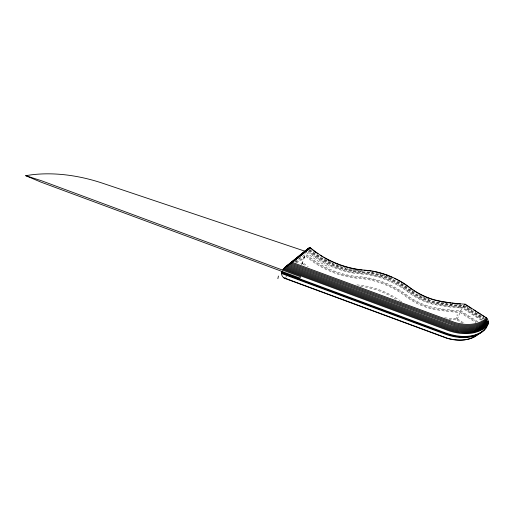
<?xml version="1.0" encoding="UTF-8"?>
<svg xmlns="http://www.w3.org/2000/svg" width="514" height="514" viewBox="0 0 514 514"><rect width="100%" height="100%" fill="white"/><g stroke="black" fill="none" stroke-linecap="round" stroke-linejoin="round"><path stroke-width="0.39" stroke-dasharray="2.57 1.93" d="M301.133 264.639L302.38 263.631L302.573 262.41L303.915 263.509A64.623 42.816 27.2 0 0 308.22 266.824M296.43 262.937L304.018 258.497L305.322 253.601M302.38 263.631L304.41 254.905L295.736 261.941M456.503 317.215L456.239 318.532M304.018 258.497L305.027 254.269M456.946 315.294L457.107 314.671L457.813 315.551M448.696 319.284A158.389 104.952 27.2 0 0 456.014 319.875L457.03 319.933L460.73 310.797L464.091 305.098L472.726 310.617M294.965 261.934L301.679 256.492M300.741 263.894L302.573 262.41M284.981 277.74L286.844 276.224M295.723 262.429L304.693 257.186M459.908 307.88L462.17 308.002L481.335 320.261M356.954 284.891L360.706 285.251A60.729 40.24 27.2 0 1 397.168 298.762L399.757 300.517M475.379 312.319L484.676 318.262M463.795 305.457L484.22 318.519M463.493 305.869L483.584 318.725M463.178 306.331L483.012 319.021M462.851 306.839L482.235 319.245M482.068 319.907L462.516 307.398L460.3 307.276A154.913 102.652 27.2 0 1 433.713 303.729A47.841 31.701 27.2 0 1 406.696 290.185A63.672 42.187 27.2 0 0 361.181 273.319A66.274 43.915 27.2 0 1 332.841 266.355A61.686 40.876 27.2 0 1 308.439 251.23M477.917 321.79L460.73 310.797L458.475 310.674A154.772 102.556 27.2 0 1 431.914 307.128A47.718 31.624 27.2 0 1 404.961 293.616A63.8 42.276 27.2 0 0 359.357 276.718A66.145 43.831 27.2 0 1 331.074 269.76A61.558 40.792 27.2 0 1 306.723 254.674M476.542 321.937L460.364 311.587L458.147 311.465A154.913 102.652 27.2 0 1 431.561 307.918A47.841 31.701 27.2 0 1 404.544 294.368A63.672 42.187 27.2 0 0 359.029 277.509A66.274 43.915 27.2 0 1 330.688 270.537A61.686 40.876 27.2 0 1 306.286 255.419M459.991 312.409L476.035 322.676M457.383 318.924L464.097 323.216M457.03 319.933L462.388 323.364M400.4 300.953L401.826 302.071M302.367 263.56L303.286 264.337A65.207 43.208 27.2 0 0 305.425 266.034M306.344 252.201L307.494 253.235A61.468 40.728 27.2 0 0 329.403 267.254M456.175 318.86A157.798 104.56 27.2 0 1 444.591 317.787M461.945 305.361A156.102 103.436 27.2 0 1 459.548 305.194M457.152 305.001A156.102 103.436 27.2 0 1 435.14 301.776A48.952 32.433 27.2 0 1 409.491 289.485L407.557 287.968A62.618 41.493 27.2 0 0 366.604 271.765M457.839 312.294A155.119 102.787 27.2 0 1 431.214 308.741A48.059 31.842 27.2 0 1 406.047 296.668L404.094 295.145A63.485 42.071 27.2 0 0 358.714 278.337A66.447 44.031 27.2 0 1 330.296 271.347A61.873 40.998 27.2 0 1 305.824 256.178M459.914 307.88A154.772 102.556 27.2 0 1 433.353 304.333A47.718 31.624 27.2 0 1 406.401 290.815A63.8 42.276 27.2 0 0 360.796 273.917A66.145 43.831 27.2 0 1 332.513 266.965A61.558 40.792 27.2 0 1 308.162 251.873M460.698 306.723A155.119 102.787 27.2 0 1 434.073 303.17A48.059 31.842 27.2 0 1 408.906 291.104L406.959 289.581A63.485 42.071 27.2 0 0 361.573 272.767A66.447 44.031 27.2 0 1 333.162 265.777A61.873 40.998 27.2 0 1 308.683 250.614M370.812 271.964A62.194 41.21 27.2 0 1 374.642 272.716M378.49 273.666A62.194 41.21 27.2 0 1 381.561 274.56M382.326 274.797A62.194 41.21 27.2 0 1 385.513 275.883M386.785 276.359A62.194 41.21 27.2 0 1 389.304 277.354M389.933 277.618A62.194 41.21 27.2 0 1 393.66 279.282M397.92 281.441A62.194 41.21 27.2 0 1 399.712 282.43M401.479 283.458A62.194 41.21 27.2 0 1 407.146 287.12M461.103 306.222A155.389 102.961 27.2 0 1 434.433 302.656A48.303 32.003 27.2 0 1 409.131 290.526L407.191 289.009A63.254 41.91 27.2 0 0 361.972 272.259A66.679 44.185 27.2 0 1 333.464 265.25A62.11 41.152 27.2 0 1 308.895 250.022M452.114 304.089A156.314 103.577 27.2 0 1 450.283 303.864M447.231 303.453A156.314 103.577 27.2 0 1 446.011 303.273M444.173 302.99A156.314 103.577 27.2 0 1 438.635 302.026M429.248 299.527A49.312 32.678 27.2 0 1 425.579 298.114M424.969 297.857A49.312 32.678 27.2 0 1 418.441 294.689M413.911 291.997A49.312 32.678 27.2 0 1 412.273 290.911M411.2 290.166A49.312 32.678 27.2 0 1 409.626 289.016M360.507 286.266A60.138 39.848 27.2 0 1 395.953 299.225M461.521 305.766A155.716 103.179 27.2 0 1 434.786 302.193A48.599 32.202 27.2 0 1 409.33 289.986L407.39 288.47A62.965 41.718 27.2 0 0 362.376 271.803A66.961 44.371 27.2 0 1 333.753 264.761A62.4 41.345 27.2 0 1 309.556 249.888M327.932 261.498A62.74 41.576 27.2 0 0 334.023 264.318A67.295 44.59 27.2 0 0 346.031 268.481M326.737 260.881A62.74 41.576 27.2 0 1 309.698 249.361M360.083 270.756A67.739 44.885 27.2 0 1 356.677 270.313M355.47 270.12A67.739 44.885 27.2 0 1 349.398 268.893M346.352 268.109A67.739 44.885 27.2 0 1 341.495 266.637M340.281 266.226A67.739 44.885 27.2 0 1 339.073 265.796M338.469 265.577A67.739 44.885 27.2 0 1 334.871 264.17M333.657 263.656A63.138 41.833 27.2 0 1 331.806 262.84M331.189 262.558A63.138 41.833 27.2 0 1 329.358 261.684M326.943 260.463A63.138 41.833 27.2 0 1 322.227 257.81M319.374 256.03A63.138 41.833 27.2 0 1 316.052 253.762M362.788 271.398A67.295 44.59 27.2 0 1 346.635 268.649"/><path stroke-width="0.77" d="M484.021 330.001C487.561 327.283 490.08 321.655 486.585 317.896L465.125 304.166L464.116 304.115A158.389 104.952 27.2 0 1 439.444 300.979L434.118 299.726A51.387 34.052 27.2 0 1 409.799 287.525L404.717 283.882A60.138 39.848 27.2 0 0 368.609 270.499L362.524 269.946A69.814 46.26 27.2 0 1 335.115 262.815A65.207 43.208 27.2 0 1 311.388 248.577L310.469 247.799L309.267 247.902L306.884 249.83M475.726 335.899A37.663 24.961 27.2 0 1 447.026 338.341L284.358 278.241C282.115 276.853 280.715 273.917 281.942 271.411M277.881 278.652L278.427 276.044M386.971 275.71L387.113 275.061M282.623 270.094L285.912 266.515L292.46 262.481L310.469 247.799M486.585 317.896L486.52 317.967A37.663 24.961 27.2 0 1 455.128 322.58L292.46 262.481M488.171 321.051L486.919 322.471A40.156 26.606 27.2 0 1 449.467 326.088L286.818 265.815M488.274 321.725L486.854 323.325A40.497 26.831 27.2 0 1 449.088 326.981L285.912 266.515M488.3 322.406L486.745 324.167A40.786 27.024 27.2 0 1 448.716 327.855L285.09 267.216L308.458 248.268M488.255 323.094L486.585 324.989A41.017 27.178 27.2 0 1 448.336 328.697L284.351 267.922L308.863 248.05M488.133 323.788L486.379 325.78A41.204 27.3 27.2 0 1 447.964 329.506L283.696 268.636L309.267 247.902M487.947 324.488L486.122 326.551A41.326 27.383 27.2 0 1 447.591 330.29L283.124 269.342M486.507 327.283L484.683 329.352A41.326 27.383 27.2 0 1 446.152 333.085L281.685 272.144M485.981 327.977L483.725 330.553A41.017 27.178 27.2 0 1 445.477 334.261L281.486 273.493M464.637 304.526L465.125 304.166M309.672 247.819L289.992 263.778L454.485 324.552A38.801 25.713 27.2 0 0 486.822 319.798M310.475 247.87L291.194 263.123L454.813 323.569A38.254 25.353 27.2 0 0 486.694 318.886M25.7 175.672L41.441 180.735L300.581 276.757L299.906 278.068L40.767 182.052L25.7 175.672L31.373 174.824A136.448 90.413 27.2 0 1 102.781 183.286L304.937 251.198M364.458 270.287L368.21 270.647M364.041 270.486L365.55 270.627M436.476 300.619L438.442 301.005M434.503 300.08L435.821 300.439M288.862 264.447L454.151 325.516A39.295 26.041 27.2 0 0 486.906 320.704M287.801 265.128L449.846 325.176A39.764 26.349 27.2 0 0 486.944 321.597M281.543 272.825L445.811 333.695A41.204 27.3 27.2 0 0 484.227 329.969M283.689 277.721L447.308 338.173A38.254 25.353 27.2 0 0 478.161 334.421M464.887 304.32L471.601 308.612M473.619 309.903L476.305 311.619M477.647 312.48L480.327 314.195M481.669 315.056L484.355 316.772M485.698 317.633L487.041 318.494M407.261 285.912L404.672 284.158A60.729 40.24 27.2 0 0 397.797 280.13M407.904 286.349L409.806 287.84A50.796 33.661 27.2 0 0 411.431 289.022M310.077 247.806L310.976 248.538M311.388 248.577L311.426 248.911M460.647 304.044A157.798 104.56 27.2 0 1 456.387 303.665M455.16 303.536A157.798 104.56 27.2 0 1 452.095 303.183M450.862 303.029A157.798 104.56 27.2 0 1 444.687 302.123M444.064 302.02A157.798 104.56 27.2 0 1 441.584 301.596M440.961 301.48A157.798 104.56 27.2 0 1 439.097 301.133M457.794 304.037A157.258 104.201 27.2 0 1 456.58 303.922M433.848 299.9A50.796 33.661 27.2 0 1 431.297 299.103M430.661 298.885A50.796 33.661 27.2 0 1 421.3 294.952M420.696 294.644A50.796 33.661 27.2 0 1 414.226 290.911M413.095 290.172A50.796 33.661 27.2 0 1 411.984 289.414M368.949 270.743A60.729 40.24 27.2 0 1 371.179 271.064M372.669 271.321A60.729 40.24 27.2 0 1 378.664 272.651M379.416 272.85A60.729 40.24 27.2 0 1 386.894 275.247M387.633 275.53A60.729 40.24 27.2 0 1 392.047 277.342M394.225 278.337A60.729 40.24 27.2 0 1 397.091 279.757M333.033 262.191A64.623 42.816 27.2 0 0 334.929 263.014A69.223 45.868 27.2 0 0 339.838 264.935M332.404 261.909A64.623 42.816 27.2 0 1 330.521 261.028M329.898 260.726A64.623 42.816 27.2 0 1 325.6 258.491M324.996 258.15A64.623 42.816 27.2 0 1 323.794 257.469M322.606 256.762A64.623 42.816 27.2 0 1 320.261 255.31M317.96 253.794A64.623 42.816 27.2 0 1 311.947 249.335M362.113 270.088A69.223 45.868 27.2 0 1 359.671 269.811M358.444 269.638A69.223 45.868 27.2 0 1 353.497 268.783M352.251 268.52A69.223 45.868 27.2 0 1 345.414 266.766M344.791 266.58A69.223 45.868 27.2 0 1 342.311 265.789M341.688 265.584A69.223 45.868 27.2 0 1 340.454 265.153M329.744 261.003A64.077 42.456 27.2 0 1 327.9 260.078M315.14 252.168A64.077 42.456 27.2 0 1 314.054 251.359"/></g></svg>
